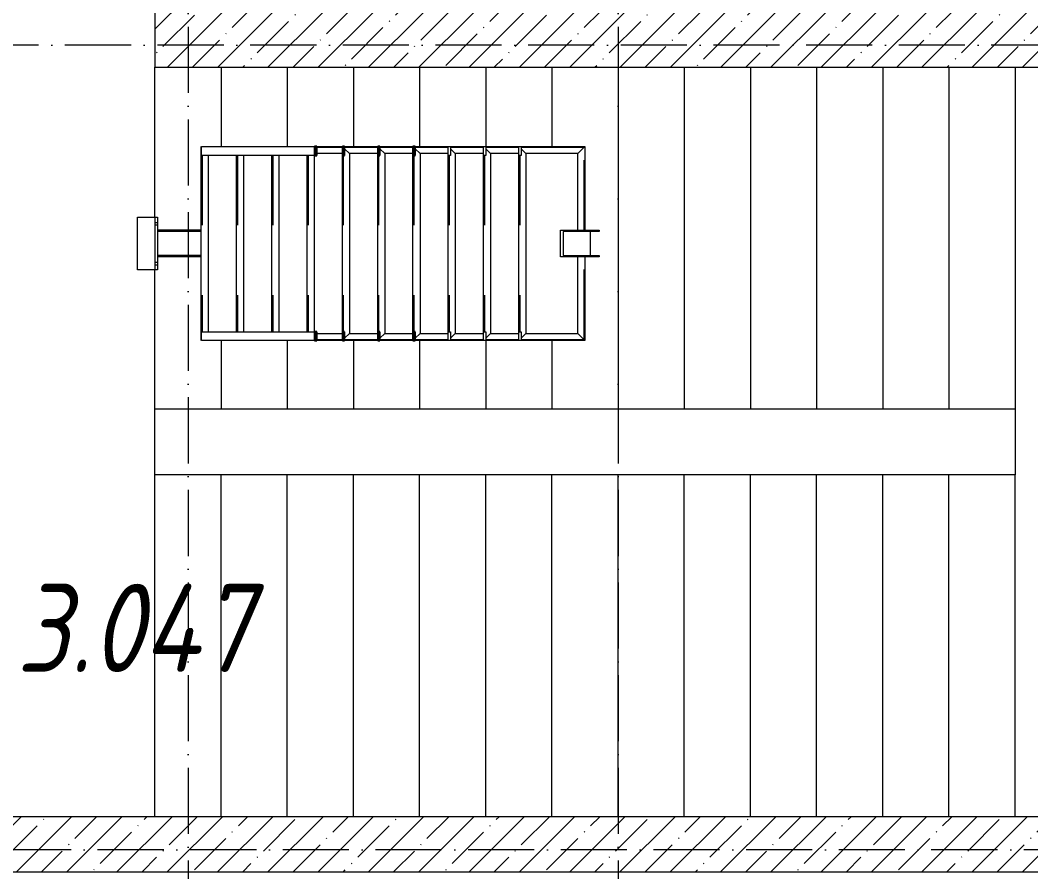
# Model space of a CAD drawing. Header units: millimetres. Extents: x -213536 to 1564669, y -45299 to 942238.
# Drawn here: x 548960 to 553543, y 284362 to 288225 of the extents above; entities that cross this region are included whole.
import ezdxf

# ---------------------------------------------------------------- set-up
doc = ezdxf.new("R2010")
doc.units = ezdxf.units.MM
doc.linetypes.add('50_200_ШТРИХ_1Т_ш5_п1_п1_', pattern=[700, 500, -100, 0, -100])
doc.linetypes.add('Штрих', pattern=[635, 317.5, -317.5])
for name, color, linetype, lineweight in [('A-FLOR-____-OTLN', 7, 'Continuous', 9), ('A-GENM-____-HDLN', 7, 'Штрих', 9), ('A-GENM-____-MCUT', 7, 'Continuous', 25), ('A-GENM-____-OTLN', 7, 'Continuous', 9), ('A-WALL-____-MCUT-1', 7, 'Continuous', 9), ('A-WALL-____-PATT-1', 7, 'Continuous', 9), ('S-GRID-____-OTLN-1', 7, '50_200_ШТРИХ_1Т_ш5_п1_п1_', 9), ('S-STRS-____-OTLN-1', 7, 'Continuous', 9), ('Марки помещений', 7, 'Continuous', 9)]:
    doc.layers.add(name, color=color, linetype=linetype, lineweight=lineweight)
doc.styles.add('ISOCPEUR_I_2', font='isocpeui.ttf', dxfattribs={"width": 0.85, "height": 2.3})
pattern_1 = [(45, (549721.47, 286281.11), (-114.0493, 114.0493), []), (45, (549835.52, 286281.11), (-114.0493, 114.0493), [201.612, -40.322, 3.353, -36.97])]

# ---------------------------------------------------------------- blocks, each defined once
blk = doc.blocks.new('ОМ_Нижняя опорная пятка - ОМ_Нижняя опорная пятка-19082064-АР1_План отверстий 3 этажа в осях 1-64_А-ГГ')
at = {"layer": 'A-GENM-____-OTLN'}
for p, q in [((-96, 10), (-96, 0)), ((-84, 10), (-84, 0)), ((84, 10), (84, 0)), ((96, 10), (96, 0))]:
    blk.add_line(p, q, dxfattribs=at)
blk = doc.blocks.new('ОМ_Труба_ГОСТ 8639-82 - ОМ_Труба_ГОСТ 8639-82-26350154-АР1_План отверстий 3 этажа в осях 1-64_А-ГГ')
at = {"layer": 'A-GENM-____-OTLN'}
for p, q in [((19689.1, 44821), (19689.1, 44941)), ((19689.1, 44941), (19864.1, 44941)), ((19864.1, 44935), (19701.2, 44935)), ((19701.2, 44935), (19701.2, 44827)), ((19824, 44935), (19824, 44827)), ((19864.1, 44941), (19864.1, 44935)), ((19864.1, 44821), (19689.1, 44821)), ((19701.2, 44827), (19864.1, 44827)), ((19864.1, 44827), (19864.1, 44821))]:
    blk.add_line(p, q, dxfattribs=at)
blk = doc.blocks.new('ОМ_Уголок_ГОСТ 8509-93 - ОМ_Уголок_ГОСТ 8509-93-26349651-АР1_План отверстий 3 этажа в осях 1-64_А-ГГ')
at = {"layer": 'A-GENM-____-HDLN'}
for p, q in [((4, -4), (380, -4)), ((500, -4), (876, -4))]:
    blk.add_line(p, q, dxfattribs=at)
at = {"layer": 'A-GENM-____-OTLN'}
for p, q in [((380, 0), (0, 0)), ((32, -32), (0, 0)), ((32, -32), (380, -32)), ((880, 0), (500, 0)), ((500, -32), (848, -32)), ((880, 0), (848, -32))]:
    blk.add_line(p, q, dxfattribs=at)
blk = doc.blocks.new('ОМ_Уголок_ГОСТ 8509-93 - ОМ_Уголок_ГОСТ 8509-93-V88-АР1_План отверстий 3 этажа в осях 1-64_А-ГГ')
at = {"layer": 'A-GENM-____-HDLN'}
blk.add_line((40, -4), (840, -4), dxfattribs=at)
at = {"layer": 'A-GENM-____-OTLN'}
for p, q in [((32, -32), (10, -10)), ((32, -32), (848, -32)), ((840, 0), (40, 0)), ((870, -10), (848, -32))]:
    blk.add_line(p, q, dxfattribs=at)
blk = doc.blocks.new('ОМ_Уголок_ГОСТ 8509-93 - ОМ_Уголок_ГОСТ 8509-93-19082047-АР1_План отверстий 3 этажа в осях 1-64_А-ГГ')
at = {"layer": 'A-GENM-____-HDLN'}
blk.add_line((10, -4), (296, -4), dxfattribs=at)
at = {"layer": 'A-GENM-____-OTLN'}
for p, q in [((300, 0), (10, 0)), ((32, -32), (10, -10)), ((32, -32), (268, -32)), ((300, 0), (268, -32))]:
    blk.add_line(p, q, dxfattribs=at)
blk = doc.blocks.new('ОМ_Уголок_ГОСТ 8509-93 - ОМ_Уголок_ГОСТ 8509-93-V89-АР1_План отверстий 3 этажа в осях 1-64_А-ГГ')
at = {"layer": 'A-GENM-____-HDLN'}
blk.add_line((4, -4), (290, -4), dxfattribs=at)
at = {"layer": 'A-GENM-____-OTLN'}
for p, q in [((290, 0), (0, 0)), ((32, -32), (0, 0)), ((32, -32), (268, -32)), ((290, -10), (268, -32))]:
    blk.add_line(p, q, dxfattribs=at)
blk = doc.blocks.new('ОМ_Уголок_ГОСТ 8509-93 - ОМ_Уголок_ГОСТ 8509-93-V90-АР1_План отверстий 3 этажа в осях 1-64_А-ГГ')
at = {"layer": 'A-GENM-____-HDLN'}
blk.add_line((10, -4), (160, -4), dxfattribs=at)
at = {"layer": 'A-GENM-____-OTLN'}
for p, q in [((160, 0), (10, 0)), ((32, -32), (10, -10)), ((32, -32), (160, -32))]:
    blk.add_line(p, q, dxfattribs=at)
blk = doc.blocks.new('ОМ_Уголок_ГОСТ 8509-93 - ОМ_Уголок_ГОСТ 8509-93-V91-АР1_План отверстий 3 этажа в осях 1-64_А-ГГ')
at = {"layer": 'A-GENM-____-HDLN'}
blk.add_line((140, -4), (290, -4), dxfattribs=at)
at = {"layer": 'A-GENM-____-OTLN'}
for p, q in [((290, 0), (140, 0)), ((140, -32), (268, -32)), ((290, -10), (268, -32))]:
    blk.add_line(p, q, dxfattribs=at)
blk = doc.blocks.new('ОМ_Уголок_ГОСТ 8509-93 - ОМ_Уголок_ГОСТ 8509-93-V160-АР1_План отверстий 3 этажа в осях 1-64_А-ГГ')
at = {"layer": 'A-GENM-____-HDLN'}
blk.add_line((40, -4), (840, -4), dxfattribs=at)
at = {"layer": 'A-GENM-____-OTLN'}
for p, q in [((32, -32), (10.1, -10.1)), ((32, -32), (848, -32)), ((840, 0), (40, 0)), ((869.9, -10.1), (848, -32))]:
    blk.add_line(p, q, dxfattribs=at)
blk = doc.blocks.new('ОМ_Уголок_ГОСТ 8509-93 - ОМ_Уголок_ГОСТ 8509-93-V161-АР1_План отверстий 3 этажа в осях 1-64_А-ГГ')
at = {"layer": 'A-GENM-____-HDLN'}
blk.add_line((10.1, -4), (160, -4), dxfattribs=at)
at = {"layer": 'A-GENM-____-OTLN'}
for p, q in [((160, 0), (10.1, 0)), ((32, -32), (10.1, -10.1)), ((32, -32), (160, -32))]:
    blk.add_line(p, q, dxfattribs=at)
blk = doc.blocks.new('ОМ_Уголок_ГОСТ 8509-93 - ОМ_Уголок_ГОСТ 8509-93-V162-АР1_План отверстий 3 этажа в осях 1-64_А-ГГ')
at = {"layer": 'A-GENM-____-HDLN'}
blk.add_line((140, -4), (289.9, -4), dxfattribs=at)
at = {"layer": 'A-GENM-____-OTLN'}
for p, q in [((289.9, 0), (140, 0)), ((140, -32), (268, -32)), ((289.9, -10.1), (268, -32))]:
    blk.add_line(p, q, dxfattribs=at)
blk = doc.blocks.new('ОМ_Уголок_ГОСТ 8509-93 - ОМ_Уголок_ГОСТ 8509-93-V92-АР1_План отверстий 3 этажа в осях 1-64_А-ГГ')
at = {"layer": 'A-GENM-____-HDLN'}
blk.add_line((40, -4), (840, -4), dxfattribs=at)
at = {"layer": 'A-GENM-____-OTLN'}
for p, q in [((840, 0), (40, 0)), ((40, -32), (840, -32))]:
    blk.add_line(p, q, dxfattribs=at)
blk = doc.blocks.new('ОМ_Уголок_ГОСТ 8509-93 - ОМ_Уголок_ГОСТ 8509-93-V93-АР1_План отверстий 3 этажа в осях 1-64_А-ГГ')
at = {"layer": 'A-GENM-____-HDLN'}
blk.add_line((44.3, -4), (160, -4), dxfattribs=at)
at = {"layer": 'A-GENM-____-OTLN'}
for p, q in [((160, 0), (44.3, 0)), ((44.3, -32), (160, -32))]:
    blk.add_line(p, q, dxfattribs=at)
blk = doc.blocks.new('ОМ_Уголок_ГОСТ 8509-93 - ОМ_Уголок_ГОСТ 8509-93-V94-АР1_План отверстий 3 этажа в осях 1-64_А-ГГ')
at = {"layer": 'A-GENM-____-HDLN'}
blk.add_line((140, -4), (255.7, -4), dxfattribs=at)
at = {"layer": 'A-GENM-____-OTLN'}
for p, q in [((255.7, 0), (140, 0)), ((140, -32), (255.7, -32))]:
    blk.add_line(p, q, dxfattribs=at)
blk = doc.blocks.new('ОМ_Уголок_ГОСТ 8509-93 - ОМ_Уголок_ГОСТ 8509-93-V163-АР1_План отверстий 3 этажа в осях 1-64_А-ГГ')
at = {"layer": 'A-GENM-____-HDLN'}
blk.add_line((40, -4), (840, -4), dxfattribs=at)
at = {"layer": 'A-GENM-____-OTLN'}
for p, q in [((880, 0), (0, 0)), ((1.3, -1.3), (0, 0)), ((40, -32), (840, -32)), ((880, 0), (878.7, -1.3))]:
    blk.add_line(p, q, dxfattribs=at)
blk = doc.blocks.new('ОМ_Труба_ГОСТ 8639-82 - ОМ_Труба_ГОСТ 8639-82-26527904-АР1_План отверстий 3 этажа в осях 1-64_А-ГГ')
at = {"layer": 'A-GENM-____-HDLN'}
for p, q in [((18060, 44935), (17861.5, 44935)), ((18060, 44827), (17861.5, 44827))]:
    blk.add_line(p, q, dxfattribs=at)
at = {"layer": 'A-GENM-____-OTLN'}
for p, q in [((18060, 44941), (17861.5, 44941)), ((18060, 44821), (17861.5, 44821))]:
    blk.add_line(p, q, dxfattribs=at)
blk = doc.blocks.new('ОМ_Уголок_ГОСТ 8510-86 - ОМ_Уголок_ГОСТ 8510-86-19082066-АР1_План отверстий 3 этажа в осях 1-64_А-ГГ')
at = {"layer": 'A-GENM-____-OTLN'}
for p, q in [((0, 0), (0, -90)), ((240, 0), (0, 0)), ((0, -10), (240, -10)), ((240, -90), (240, 0)), ((0, -90), (240, -90))]:
    blk.add_line(p, q, dxfattribs=at)
blk = doc.blocks.new('ОМ_Полоса_Трапеция прямоугольная_Прокат_ГОСТ 103-2006 - ОМ_Полоса_Трапеция прямоугольная_Прокат_ГОСТ 103-2006-19082130-АР1_План отверстий 3 этажа в осях 1-64_А-ГГ')
at = {"layer": 'A-GENM-____-OTLN'}
for p, q in [((19500, 45321), (19510, 45321)), ((19500, 45281), (19500, 45321)), ((19510, 45281), (19500, 45281)), ((19510, 45321), (19510, 45281))]:
    blk.add_line(p, q, dxfattribs=at)
blk = doc.blocks.new('ОМ_Полоса_Трапеция прямоугольная_Прокат_ГОСТ 103-2006 - ОМ_Полоса_Трапеция прямоугольная_Прокат_ГОСТ 103-2006-V96-АР1_План отверстий 3 этажа в осях 1-64_А-ГГ')
at = {"layer": 'A-GENM-____-MCUT'}
for p, q in [((19030, 45321), (19020, 45321)), ((19020, 45321), (19020, 45281)), ((19020, 45281), (19030, 45281)), ((19030, 45281), (19030, 45321))]:
    blk.add_line(p, q, dxfattribs=at)
blk = doc.blocks.new('ОМ_Полоса_Трапеция прямоугольная_Прокат_ГОСТ 103-2006 - ОМ_Полоса_Трапеция прямоугольная_Прокат_ГОСТ 103-2006-V97-АР1_План отверстий 3 этажа в осях 1-64_А-ГГ')
at = {"layer": 'A-GENM-____-MCUT'}
for p, q in [((18870, 45321), (18860, 45321)), ((18860, 45321), (18860, 45281)), ((18860, 45281), (18870, 45281)), ((18870, 45281), (18870, 45321))]:
    blk.add_line(p, q, dxfattribs=at)
blk = doc.blocks.new('ОМ_Полоса_Трапеция прямоугольная_Прокат_ГОСТ 103-2006 - ОМ_Полоса_Трапеция прямоугольная_Прокат_ГОСТ 103-2006-V98-АР1_План отверстий 3 этажа в осях 1-64_А-ГГ')
at = {"layer": 'A-GENM-____-MCUT'}
for p, q in [((18710, 45321), (18700, 45321)), ((18700, 45321), (18700, 45281)), ((18700, 45281), (18710, 45281)), ((18710, 45281), (18710, 45321))]:
    blk.add_line(p, q, dxfattribs=at)
blk = doc.blocks.new('ОМ_Полоса_Прокат_ГОСТ 103-2006 - ОМ_Полоса_Прокат_ГОСТ 103-2006-20723456-АР1_План отверстий 3 этажа в осях 1-64_А-ГГ')
at = {"layer": 'A-GENM-____-MCUT'}
for p, q in [((18584.3, 45321), (18572.8, 45321)), ((18572.8, 45321), (18572.8, 45281)), ((18572.8, 45281), (18584.3, 45281)), ((18584.3, 45281), (18584.3, 45321))]:
    blk.add_line(p, q, dxfattribs=at)
at = {"layer": 'A-GENM-____-OTLN'}
for p, q in [((18061.3, 45281), (18061.3, 45321)), ((18061.3, 45321), (18572.8, 45321)), ((18572.8, 45281), (18061.3, 45281))]:
    blk.add_line(p, q, dxfattribs=at)
blk = doc.blocks.new('ОМ_Полоса_Трапеция прямоугольная_Прокат_ГОСТ 103-2006 - ОМ_Полоса_Трапеция прямоугольная_Прокат_ГОСТ 103-2006-19082170-АР1_План отверстий 3 этажа в осях 1-64_А-ГГ')
at = {"layer": 'A-GENM-____-OTLN'}
for p, q in [((19500, 44481), (19510, 44481)), ((19500, 44441), (19500, 44481)), ((19510, 44481), (19510, 44441)), ((19510, 44441), (19500, 44441))]:
    blk.add_line(p, q, dxfattribs=at)
blk = doc.blocks.new('ОМ_Полоса_Трапеция прямоугольная_Прокат_ГОСТ 103-2006 - ОМ_Полоса_Трапеция прямоугольная_Прокат_ГОСТ 103-2006-V99-АР1_План отверстий 3 этажа в осях 1-64_А-ГГ')
at = {"layer": 'A-GENM-____-MCUT'}
for p, q in [((19030, 44481), (19020, 44481)), ((19020, 44481), (19020, 44441)), ((19030, 44441), (19030, 44481)), ((19020, 44441), (19030, 44441))]:
    blk.add_line(p, q, dxfattribs=at)
blk = doc.blocks.new('ОМ_Полоса_Трапеция прямоугольная_Прокат_ГОСТ 103-2006 - ОМ_Полоса_Трапеция прямоугольная_Прокат_ГОСТ 103-2006-V100-АР1_План отверстий 3 этажа в осях 1-64_А-ГГ')
at = {"layer": 'A-GENM-____-MCUT'}
for p, q in [((18870, 44481), (18860, 44481)), ((18860, 44481), (18860, 44441)), ((18870, 44441), (18870, 44481)), ((18860, 44441), (18870, 44441))]:
    blk.add_line(p, q, dxfattribs=at)
blk = doc.blocks.new('ОМ_Полоса_Трапеция прямоугольная_Прокат_ГОСТ 103-2006 - ОМ_Полоса_Трапеция прямоугольная_Прокат_ГОСТ 103-2006-V101-АР1_План отверстий 3 этажа в осях 1-64_А-ГГ')
at = {"layer": 'A-GENM-____-MCUT'}
for p, q in [((18710, 44481), (18700, 44481)), ((18700, 44481), (18700, 44441)), ((18710, 44441), (18710, 44481)), ((18700, 44441), (18710, 44441))]:
    blk.add_line(p, q, dxfattribs=at)
blk = doc.blocks.new('ОМ_Полоса_Прокат_ГОСТ 103-2006 - ОМ_Полоса_Прокат_ГОСТ 103-2006-20723498-АР1_План отверстий 3 этажа в осях 1-64_А-ГГ')
at = {"layer": 'A-GENM-____-MCUT'}
for p, q in [((18584.3, 44481), (18572.8, 44481)), ((18572.8, 44481), (18572.8, 44441)), ((18584.3, 44441), (18584.3, 44481)), ((18572.8, 44441), (18584.3, 44441))]:
    blk.add_line(p, q, dxfattribs=at)
at = {"layer": 'A-GENM-____-OTLN'}
for p, q in [((18061.3, 44441), (18061.3, 44481)), ((18061.3, 44481), (18572.8, 44481)), ((18572.8, 44441), (18061.3, 44441))]:
    blk.add_line(p, q, dxfattribs=at)

msp = doc.modelspace()

# ---------------------------------------------------------------- hatches: boundary and pattern name
at = {"layer": 'A-WALL-____-PATT-1'}
h = msp.add_hatch(dxfattribs=at)
h.set_pattern_fill('FP_38', color=256, style=0, pattern_type=2)
h.set_pattern_definition(pattern_1)
h.paths.add_polyline_path([(549707.8, 288012.2), (549821.5, 288012.2), (549821.5, 292112.2), (549571.5, 292112.2), (549571.5, 288012.2)], flags=0)
h = msp.add_hatch(dxfattribs=at)
h.set_pattern_fill('FP_38', color=256, style=0, pattern_type=2)
h.set_pattern_definition(pattern_1)
h.paths.add_polyline_path([(555021.5, 288012.2), (555271.5, 288012.2), (555271.5, 288262.2), (549821.5, 288262.2), (549821.5, 288012.2), (553242.7, 288012.2)], flags=0)
h = msp.add_hatch(dxfattribs=at)
h.set_pattern_fill('FP_38', color=256, style=0, pattern_type=2)
h.set_pattern_definition(pattern_1)
h.paths.add_polyline_path([(555021.5, 284362.2), (555021.5, 284612.2), (547521.5, 284612.2), (547521.5, 284362.2), (555010.2, 284362.2)], flags=0)

# ---------------------------------------------------------------- linework, layer by layer
at = {"layer": 'A-FLOR-____-OTLN'}
for p, q in [((549571.5, 287332.2), (549571.5, 288012.2)), ((549571.5, 284612.2), (549571.5, 287092.2))]:
    msp.add_line(p, q, dxfattribs=at)
at = {"layer": 'A-WALL-____-MCUT-1'}
for p, q in [((549571.5, 292112.2), (549571.5, 288012.2)), ((549571.5, 288012.2), (555021.5, 288012.2)), ((555021.5, 284612.2), (547521.5, 284612.2)), ((547271.5, 284362.2), (555021.5, 284362.2))]:
    msp.add_line(p, q, dxfattribs=at)
at = {"layer": 'S-GRID-____-OTLN-1', "color": 251, "ltscale": 0.6, "true_color": 0x636466}
for p, q in [((549721.5, 292816.1), (549721.5, 281798.5)), ((551671.5, 292816.1), (551671.5, 281798.5)), ((653647.9, 288112.2), (545052.7, 288112.2)), ((653795.9, 284462.2), (545052.7, 284462.2))]:
    msp.add_line(p, q, dxfattribs=at)
at = {"layer": 'S-STRS-____-OTLN-1'}
for p, q in [((549871.5, 288012.2), (549871.5, 287652.2)), ((549871.5, 288012.2), (549871.5, 287652.2)), ((550171.5, 288012.2), (550171.5, 287652.2)), ((550171.5, 288012.2), (550171.5, 287652.2)), ((550471.5, 288012.2), (550471.5, 287652.2)), ((550471.5, 288012.2), (550471.5, 287652.2)), ((550771.5, 288012.2), (550771.5, 287652.2)), ((550771.5, 288012.2), (550771.5, 287652.2)), ((551071.5, 288012.2), (551071.5, 287652.2)), ((551071.5, 288012.2), (551071.5, 287652.2)), ((551371.5, 288012.2), (551371.5, 287652.2)), ((551371.5, 288012.2), (551371.5, 287652.2)), ((551671.5, 288012.2), (551671.5, 286462.2)), ((551671.5, 288012.2), (551671.5, 286462.2)), ((551971.5, 288012.2), (551971.5, 286462.2)), ((551971.5, 288012.2), (551971.5, 286462.2)), ((552271.5, 288012.2), (552271.5, 286462.2)), ((552271.5, 288012.2), (552271.5, 286462.2)), ((552571.5, 288012.2), (552571.5, 286462.2)), ((552571.5, 288012.2), (552571.5, 286462.2)), ((552871.5, 288012.2), (552871.5, 286462.2)), ((552871.5, 288012.2), (552871.5, 286462.2)), ((553171.5, 288012.2), (553171.5, 286462.2)), ((553171.5, 288012.2), (553171.5, 286462.2)), ((553471.5, 288012.2), (553471.5, 286462.2)), ((553471.5, 288012.2), (553471.5, 286462.2)), ((549871.5, 286772.2), (549871.5, 286462.2)), ((549871.5, 286772.2), (549871.5, 286462.2)), ((550171.5, 286772.2), (550171.5, 286462.2)), ((550171.5, 286772.2), (550171.5, 286462.2)), ((550471.5, 286772.2), (550471.5, 286462.2)), ((550471.5, 286772.2), (550471.5, 286462.2)), ((550771.5, 286772.2), (550771.5, 286462.2)), ((550771.5, 286772.2), (550771.5, 286462.2)), ((551071.5, 286772.2), (551071.5, 286462.2)), ((551071.5, 286772.2), (551071.5, 286462.2)), ((551371.5, 286772.2), (551371.5, 286462.2)), ((551371.5, 286772.2), (551371.5, 286462.2)), ((549571.5, 286462.2), (549871.5, 286462.2)), ((549871.5, 286462.2), (550171.5, 286462.2)), ((550171.5, 286462.2), (550471.5, 286462.2)), ((550471.5, 286462.2), (550771.5, 286462.2)), ((550771.5, 286462.2), (551071.5, 286462.2)), ((551071.5, 286462.2), (551371.5, 286462.2)), ((551371.5, 286462.2), (551671.5, 286462.2)), ((551671.5, 286462.2), (551971.5, 286462.2)), ((551971.5, 286462.2), (552271.5, 286462.2)), ((552271.5, 286462.2), (552571.5, 286462.2)), ((552571.5, 286462.2), (552871.5, 286462.2)), ((552871.5, 286462.2), (553171.5, 286462.2)), ((553171.5, 286462.2), (553471.5, 286462.2)), ((553471.5, 286462.2), (553471.5, 286162.2)), ((549571.5, 284612.2), (549571.5, 286162.2)), ((549871.5, 286162.2), (549571.5, 286162.2)), ((550171.5, 286162.2), (549871.5, 286162.2)), ((549871.5, 284612.2), (549871.5, 286162.2)), ((549871.5, 284612.2), (549871.5, 286162.2)), ((550471.5, 286162.2), (550171.5, 286162.2)), ((550171.5, 284612.2), (550171.5, 286162.2)), ((550171.5, 284612.2), (550171.5, 286162.2)), ((550771.5, 286162.2), (550471.5, 286162.2)), ((550471.5, 284612.2), (550471.5, 286162.2)), ((550471.5, 284612.2), (550471.5, 286162.2)), ((551071.5, 286162.2), (550771.5, 286162.2)), ((550771.5, 284612.2), (550771.5, 286162.2)), ((550771.5, 284612.2), (550771.5, 286162.2)), ((551371.5, 286162.2), (551071.5, 286162.2)), ((551071.5, 284612.2), (551071.5, 286162.2)), ((551071.5, 284612.2), (551071.5, 286162.2)), ((551671.5, 286162.2), (551371.5, 286162.2)), ((551371.5, 284612.2), (551371.5, 286162.2)), ((551371.5, 284612.2), (551371.5, 286162.2)), ((551971.5, 286162.2), (551671.5, 286162.2)), ((551671.5, 284612.2), (551671.5, 286162.2)), ((551671.5, 284612.2), (551671.5, 286162.2)), ((552271.5, 286162.2), (551971.5, 286162.2)), ((551971.5, 284612.2), (551971.5, 286162.2)), ((551971.5, 284612.2), (551971.5, 286162.2)), ((552571.5, 286162.2), (552271.5, 286162.2)), ((552271.5, 284612.2), (552271.5, 286162.2)), ((552271.5, 284612.2), (552271.5, 286162.2)), ((552871.5, 286162.2), (552571.5, 286162.2)), ((552571.5, 284612.2), (552571.5, 286162.2)), ((552571.5, 284612.2), (552571.5, 286162.2)), ((553171.5, 286162.2), (552871.5, 286162.2)), ((552871.5, 284612.2), (552871.5, 286162.2)), ((552871.5, 284612.2), (552871.5, 286162.2)), ((553471.5, 286162.2), (553171.5, 286162.2)), ((553171.5, 284612.2), (553171.5, 286162.2)), ((553171.5, 284612.2), (553171.5, 286162.2)), ((553471.5, 284612.2), (553471.5, 286162.2)), ((553471.5, 284612.2), (553471.5, 286162.2))]:
    msp.add_line(p, q, dxfattribs=at)

# ---------------------------------------------------------------- block references
at = {"layer": 'A-GENM-____-OTLN', "extrusion": (0, 0, -1)}
for name, p, rotation in [('ОМ_Уголок_ГОСТ 8509-93 - ОМ_Уголок_ГОСТ 8509-93-V163-АР1_План отверстий 3 этажа в осях 1-64_А-ГГ', (-549781.5, 287652.2), 269.9999999999989), ('ОМ_Уголок_ГОСТ 8509-93 - ОМ_Уголок_ГОСТ 8509-93-V92-АР1_План отверстий 3 этажа в осях 1-64_А-ГГ', (-549941.5, 287652.2), 269.9999999999989), ('ОМ_Уголок_ГОСТ 8509-93 - ОМ_Уголок_ГОСТ 8509-93-V92-АР1_План отверстий 3 этажа в осях 1-64_А-ГГ', (-550101.5, 287652.2), 269.9999999999989), ('ОМ_Уголок_ГОСТ 8509-93 - ОМ_Уголок_ГОСТ 8509-93-V92-АР1_План отверстий 3 этажа в осях 1-64_А-ГГ', (-550261.5, 287652.2), 269.9999999999989), ('ОМ_Уголок_ГОСТ 8509-93 - ОМ_Уголок_ГОСТ 8509-93-V88-АР1_План отверстий 3 этажа в осях 1-64_А-ГГ', (-550421.5, 287652.2), 269.9999999999989), ('ОМ_Уголок_ГОСТ 8509-93 - ОМ_Уголок_ГОСТ 8509-93-V160-АР1_План отверстий 3 этажа в осях 1-64_А-ГГ', (-550581.5, 287652.2), 269.9999999999989), ('ОМ_Уголок_ГОСТ 8509-93 - ОМ_Уголок_ГОСТ 8509-93-V88-АР1_План отверстий 3 этажа в осях 1-64_А-ГГ', (-550741.5, 287652.2), 269.9999999999989), ('ОМ_Уголок_ГОСТ 8509-93 - ОМ_Уголок_ГОСТ 8509-93-V88-АР1_План отверстий 3 этажа в осях 1-64_А-ГГ', (-550901.5, 287652.2), 269.9999999999989), ('ОМ_Уголок_ГОСТ 8509-93 - ОМ_Уголок_ГОСТ 8509-93-V88-АР1_План отверстий 3 этажа в осях 1-64_А-ГГ', (-551061.5, 287652.2), 269.9999999999989), ('ОМ_Уголок_ГОСТ 8509-93 - ОМ_Уголок_ГОСТ 8509-93-V88-АР1_План отверстий 3 этажа в осях 1-64_А-ГГ', (-551221.5, 287652.2), 269.9999999999989), ('ОМ_Уголок_ГОСТ 8509-93 - ОМ_Уголок_ГОСТ 8509-93-26349651-АР1_План отверстий 3 этажа в осях 1-64_А-ГГ', (-551521.5, 286772.2), 89.99999999999908), ('ОМ_Уголок_ГОСТ 8510-86 - ОМ_Уголок_ГОСТ 8510-86-19082066-АР1_План отверстий 3 этажа в осях 1-64_А-ГГ', (-549583, 287092.2), 89.99999999999918), ('ОМ_Уголок_ГОСТ 8509-93 - ОМ_Уголок_ГОСТ 8509-93-V93-АР1_План отверстий 3 этажа в осях 1-64_А-ГГ', (-550261.5, 286772.2), 180), ('ОМ_Уголок_ГОСТ 8509-93 - ОМ_Уголок_ГОСТ 8509-93-V90-АР1_План отверстий 3 этажа в осях 1-64_А-ГГ', (-550421.5, 286772.2), 180), ('ОМ_Уголок_ГОСТ 8509-93 - ОМ_Уголок_ГОСТ 8509-93-V161-АР1_План отверстий 3 этажа в осях 1-64_А-ГГ', (-550581.5, 286772.2), 180), ('ОМ_Уголок_ГОСТ 8509-93 - ОМ_Уголок_ГОСТ 8509-93-V90-АР1_План отверстий 3 этажа в осях 1-64_А-ГГ', (-550741.5, 286772.2), 180), ('ОМ_Уголок_ГОСТ 8509-93 - ОМ_Уголок_ГОСТ 8509-93-V90-АР1_План отверстий 3 этажа в осях 1-64_А-ГГ', (-550901.5, 286772.2), 180), ('ОМ_Уголок_ГОСТ 8509-93 - ОМ_Уголок_ГОСТ 8509-93-V90-АР1_План отверстий 3 этажа в осях 1-64_А-ГГ', (-551061.5, 286772.2), 180), ('ОМ_Уголок_ГОСТ 8509-93 - ОМ_Уголок_ГОСТ 8509-93-19082047-АР1_План отверстий 3 этажа в осях 1-64_А-ГГ', (-551221.5, 286772.2), 180)]:
    msp.add_blockref(name, p, dxfattribs=dict(at, rotation=rotation))
at = {"layer": 'A-GENM-____-OTLN'}
for name, p in [('ОМ_Полоса_Прокат_ГОСТ 103-2006 - ОМ_Полоса_Прокат_ГОСТ 103-2006-20723456-АР1_План отверстий 3 этажа в осях 1-64_А-ГГ', (531721.5, 242331.1)), ('ОМ_Полоса_Трапеция прямоугольная_Прокат_ГОСТ 103-2006 - ОМ_Полоса_Трапеция прямоугольная_Прокат_ГОСТ 103-2006-V98-АР1_План отверстий 3 этажа в осях 1-64_А-ГГ', (531721.5, 242331.1)), ('ОМ_Полоса_Трапеция прямоугольная_Прокат_ГОСТ 103-2006 - ОМ_Полоса_Трапеция прямоугольная_Прокат_ГОСТ 103-2006-V97-АР1_План отверстий 3 этажа в осях 1-64_А-ГГ', (531721.5, 242331.1)), ('ОМ_Полоса_Трапеция прямоугольная_Прокат_ГОСТ 103-2006 - ОМ_Полоса_Трапеция прямоугольная_Прокат_ГОСТ 103-2006-V96-АР1_План отверстий 3 этажа в осях 1-64_А-ГГ', (531721.5, 242331.1)), ('ОМ_Полоса_Трапеция прямоугольная_Прокат_ГОСТ 103-2006 - ОМ_Полоса_Трапеция прямоугольная_Прокат_ГОСТ 103-2006-19082130-АР1_План отверстий 3 этажа в осях 1-64_А-ГГ', (531401.5, 242331.1)), ('ОМ_Полоса_Трапеция прямоугольная_Прокат_ГОСТ 103-2006 - ОМ_Полоса_Трапеция прямоугольная_Прокат_ГОСТ 103-2006-19082130-АР1_План отверстий 3 этажа в осях 1-64_А-ГГ', (531561.5, 242331.1)), ('ОМ_Полоса_Трапеция прямоугольная_Прокат_ГОСТ 103-2006 - ОМ_Полоса_Трапеция прямоугольная_Прокат_ГОСТ 103-2006-19082130-АР1_План отверстий 3 этажа в осях 1-64_А-ГГ', (531721.5, 242331.1)), ('ОМ_Труба_ГОСТ 8639-82 - ОМ_Труба_ГОСТ 8639-82-26527904-АР1_План отверстий 3 этажа в осях 1-64_А-ГГ', (531721.5, 242331.1)), ('ОМ_Труба_ГОСТ 8639-82 - ОМ_Труба_ГОСТ 8639-82-26350154-АР1_План отверстий 3 этажа в осях 1-64_А-ГГ', (531721.5, 242331.1)), ('ОМ_Полоса_Прокат_ГОСТ 103-2006 - ОМ_Полоса_Прокат_ГОСТ 103-2006-20723498-АР1_План отверстий 3 этажа в осях 1-64_А-ГГ', (531721.5, 242331.1)), ('ОМ_Полоса_Трапеция прямоугольная_Прокат_ГОСТ 103-2006 - ОМ_Полоса_Трапеция прямоугольная_Прокат_ГОСТ 103-2006-V101-АР1_План отверстий 3 этажа в осях 1-64_А-ГГ', (531721.5, 242331.1)), ('ОМ_Полоса_Трапеция прямоугольная_Прокат_ГОСТ 103-2006 - ОМ_Полоса_Трапеция прямоугольная_Прокат_ГОСТ 103-2006-V100-АР1_План отверстий 3 этажа в осях 1-64_А-ГГ', (531721.5, 242331.1)), ('ОМ_Полоса_Трапеция прямоугольная_Прокат_ГОСТ 103-2006 - ОМ_Полоса_Трапеция прямоугольная_Прокат_ГОСТ 103-2006-V99-АР1_План отверстий 3 этажа в осях 1-64_А-ГГ', (531721.5, 242331.1)), ('ОМ_Полоса_Трапеция прямоугольная_Прокат_ГОСТ 103-2006 - ОМ_Полоса_Трапеция прямоугольная_Прокат_ГОСТ 103-2006-19082170-АР1_План отверстий 3 этажа в осях 1-64_А-ГГ', (531401.5, 242331.1)), ('ОМ_Полоса_Трапеция прямоугольная_Прокат_ГОСТ 103-2006 - ОМ_Полоса_Трапеция прямоугольная_Прокат_ГОСТ 103-2006-19082170-АР1_План отверстий 3 этажа в осях 1-64_А-ГГ', (531561.5, 242331.1)), ('ОМ_Полоса_Трапеция прямоугольная_Прокат_ГОСТ 103-2006 - ОМ_Полоса_Трапеция прямоугольная_Прокат_ГОСТ 103-2006-19082170-АР1_План отверстий 3 этажа в осях 1-64_А-ГГ', (531721.5, 242331.1))]:
    msp.add_blockref(name, p, dxfattribs=at)
at = {"layer": 'A-GENM-____-OTLN', "extrusion": (0, 0, -1)}
for name, p in [('ОМ_Уголок_ГОСТ 8509-93 - ОМ_Уголок_ГОСТ 8509-93-V94-АР1_План отверстий 3 этажа в осях 1-64_А-ГГ', (-550561.5, 287652.2)), ('ОМ_Уголок_ГОСТ 8509-93 - ОМ_Уголок_ГОСТ 8509-93-V91-АР1_План отверстий 3 этажа в осях 1-64_А-ГГ', (-550721.5, 287652.2)), ('ОМ_Уголок_ГОСТ 8509-93 - ОМ_Уголок_ГОСТ 8509-93-V162-АР1_План отверстий 3 этажа в осях 1-64_А-ГГ', (-550881.5, 287652.2)), ('ОМ_Уголок_ГОСТ 8509-93 - ОМ_Уголок_ГОСТ 8509-93-V91-АР1_План отверстий 3 этажа в осях 1-64_А-ГГ', (-551041.5, 287652.2)), ('ОМ_Уголок_ГОСТ 8509-93 - ОМ_Уголок_ГОСТ 8509-93-V91-АР1_План отверстий 3 этажа в осях 1-64_А-ГГ', (-551201.5, 287652.2)), ('ОМ_Уголок_ГОСТ 8509-93 - ОМ_Уголок_ГОСТ 8509-93-V91-АР1_План отверстий 3 этажа в осях 1-64_А-ГГ', (-551361.5, 287652.2)), ('ОМ_Уголок_ГОСТ 8509-93 - ОМ_Уголок_ГОСТ 8509-93-V89-АР1_План отверстий 3 этажа в осях 1-64_А-ГГ', (-551521.5, 287652.2))]:
    msp.add_blockref(name, p, dxfattribs=at)
at = {"layer": 'A-GENM-____-OTLN', "rotation": 90.00000000000084}
msp.add_blockref('ОМ_Нижняя опорная пятка - ОМ_Нижняя опорная пятка-19082064-АР1_План отверстий 3 этажа в осях 1-64_А-ГГ', (549583, 287212.2), dxfattribs=at)

# ---------------------------------------------------------------- texts
at = {"layer": 'Марки помещений', "color": 114, "true_color": 0x139b48, "insert": (548943.3, 285668.5), "char_height": 400, "width": 817.721, "attachment_point": 1, "style": 'ISOCPEUR_I_2'}
msp.add_mtext('3.047', dxfattribs=at)

doc.saveas('drawing.dxf')
